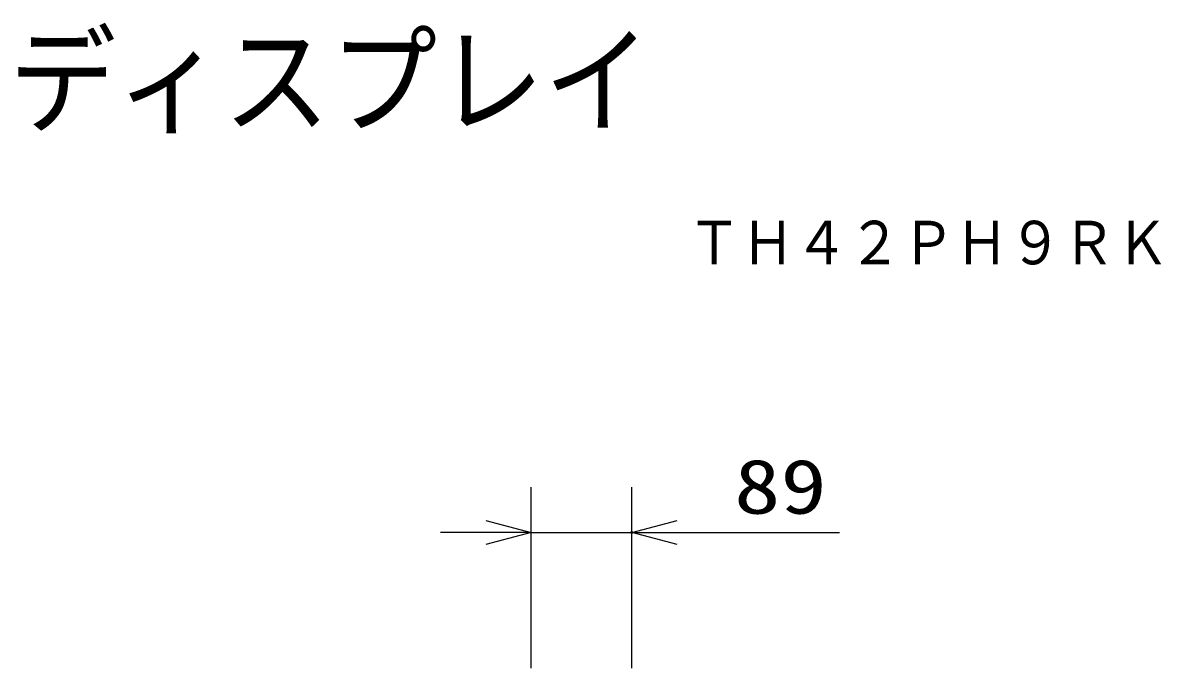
# Model space of a CAD drawing. Units: millimetres, scale not verified. Extents: x -63 to 63, y -57 to 57.
# Drawn here: x 12.3 to 62.6, y 28.9 to 57.4 of the extents above; entities that cross this region are included whole.
import ezdxf
from ezdxf.enums import TextEntityAlignment as Align

# ---------------------------------------------------------------- set-up
doc = ezdxf.new("R2010")
doc.units = ezdxf.units.MM
doc.header["$LTSCALE"] = 0.190236
doc.header["$PDMODE"] = 32
doc.header["$PDSIZE"] = 0.0951
for name, color, linetype in [('0-0_MOJI1', 2, 'Continuous'), ('0-1_TOUROKU', 1, 'Continuous'), ('0-2_GAIKEI', 1, 'Continuous'), ('0-3_WAKU', 3, 'Continuous')]:
    doc.layers.add(name, color=color, linetype=linetype)
doc.styles.add('ＭＳ ゴシック', font='')
doc.styles.get('ＭＳ ゴシック').set_extended_font_data('MS Gothic')

# ---------------------------------------------------------------- blocks, each defined once
blk = doc.blocks.new('_OPEN30')
at = {"layer": '0-3_WAKU', "color": 7}
blk.add_line((0, 0), (-1, 0), dxfattribs=at)
blk.add_lwpolyline([(-1, 0.26795), (0, 0), (-1, -0.26795)], dxfattribs=at)

msp = doc.modelspace()

# ---------------------------------------------------------------- linework, layer by layer
at = {"layer": '0-2_GAIKEI', "color": 3}
for p, q in [((34.7882, 28.855), (34.7882, 36.855)), ((39.2383, 28.855), (39.2383, 36.855)), ((32.7882, 34.855), (30.7882, 34.855)), ((34.7882, 34.855), (39.2383, 34.855)), ((41.2383, 34.855), (48.4049, 34.855))]:
    msp.add_line(p, q, dxfattribs=at)
at = {"layer": '0-3_WAKU', "color": 7}
msp.add_point((39.2383, 34.855), dxfattribs=at)

# ---------------------------------------------------------------- block references
at = {"layer": '0-2_GAIKEI', "xscale": 2, "yscale": 2}
msp.add_blockref('_OPEN30', (34.7882, 34.855), dxfattribs=at)
at = {"layer": '0-2_GAIKEI', "xscale": 2, "yscale": 2, "rotation": 180}
msp.add_blockref('_OPEN30', (39.2383, 34.855), dxfattribs=at)

# ---------------------------------------------------------------- texts
at = {"layer": '0-0_MOJI1', "style": 'ＭＳ ゴシック', "width": 0.9}
msp.add_text('ハイビジョンプラズマディスプレイ', height=3.848, dxfattribs=at).set_placement((-35.5001, 51.7599), align=Align.BOTTOM_LEFT)
at = {"layer": '0-1_TOUROKU', "style": 'ＭＳ ゴシック', "width": 0.9}
msp.add_text('ＴＨ４２ＰＨ９ＲＫ', height=1.925, dxfattribs=at).set_placement((41.7, 46.13), align=Align.BOTTOM_LEFT)
at = {"layer": '0-2_GAIKEI', "color": 3, "style": 'ＭＳ ゴシック', "width": 1.25}
msp.add_text('89', height=2.406, dxfattribs=at).set_placement((43.7547, 34.9646), align=Align.BOTTOM_LEFT)

doc.saveas('drawing.dxf')
